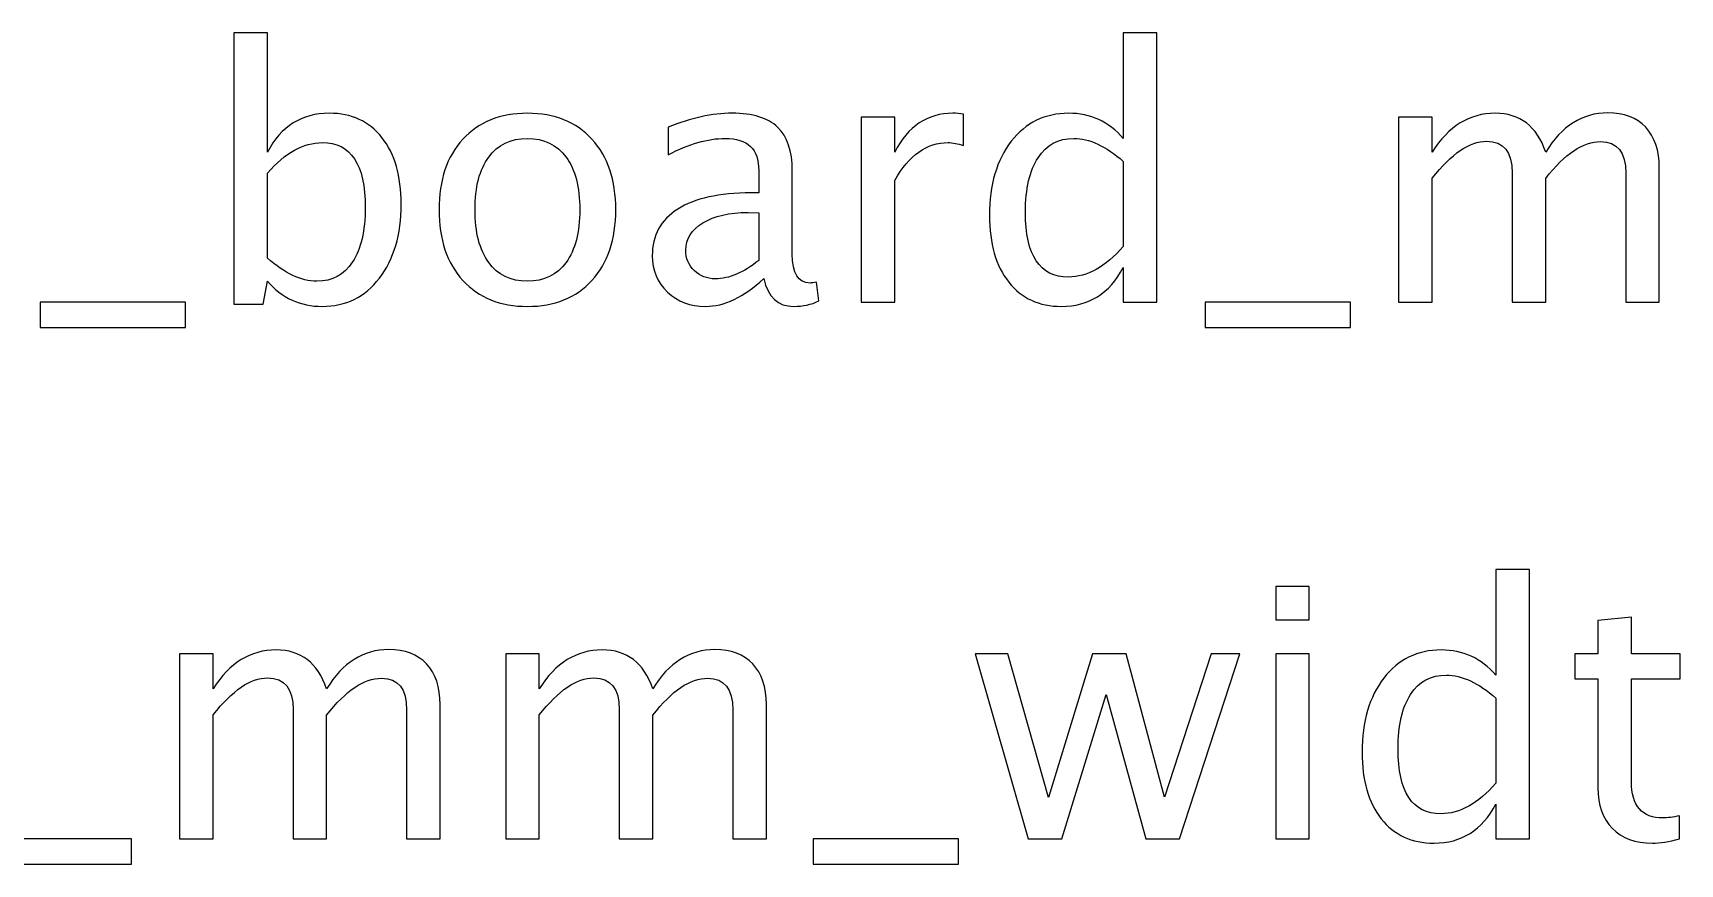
# Model space of a CAD drawing. Header units: centimetres. Extents: x -32.9 to 32.9, y -27.7 to 43.3.
# Drawn here: x -2.75 to 3.24, y 33.63 to 36.65 of the extents above; entities that cross this region are included whole.
import ezdxf

# ---------------------------------------------------------------- set-up
doc = ezdxf.new("R2010")
doc.units = ezdxf.units.CM
doc.header["$MEASUREMENT"] = 0
doc.layers.add('Layer 1', color=7, linetype='Continuous')

msp = doc.modelspace()

# ---------------------------------------------------------------- linework, layer by layer
at = {"layer": 'Layer 1'}
for points, knots in [([(-2.0177, 35.66282), (-2.0177, 35.66282), (-2.0177, 36.64961), (-2.0177, 36.64961), (-2.0177, 36.64961), (-2.0177, 36.64961), (-1.89578, 36.64961), (-1.89578, 36.64961), (-1.89578, 36.64961), (-1.89578, 36.64961), (-1.89578, 36.21633), (-1.89578, 36.21633), (-1.89578, 36.21633), (-1.84583, 36.31052), (-1.77068, 36.35751), (-1.67057, 36.35751), (-1.67057, 36.35751), (-1.5895, 36.35751), (-1.52579, 36.32809), (-1.47922, 36.26903), (-1.47922, 36.26903), (-1.43265, 36.20998), (-1.40937, 36.12933), (-1.40937, 36.0271), (-1.40937, 36.0271), (-1.40937, 35.91576), (-1.43583, 35.8258), (-1.48853, 35.75765), (-1.48853, 35.75765), (-1.54124, 35.68928), (-1.61066, 35.6552), (-1.6966, 35.6552), (-1.6966, 35.6552), (-1.7764, 35.6552), (-1.84286, 35.68568), (-1.89578, 35.74685), (-1.89578, 35.74685), (-1.89578, 35.74685), (-1.9106, 35.66282), (-1.9106, 35.66282), (-1.9106, 35.66282), (-1.9106, 35.66282), (-2.0177, 35.66282), (-2.0177, 35.66282)], [0, 0, 0, 0, 0.0833333, 0.0833333, 0.0833333, 0.0833333, 0.1666667, 0.1666667, 0.1666667, 0.1666667, 0.25, 0.25, 0.25, 0.25, 0.3333333, 0.3333333, 0.3333333, 0.3333333, 0.4166667, 0.4166667, 0.4166667, 0.4166667, 0.5, 0.5, 0.5, 0.5, 0.5833333, 0.5833333, 0.5833333, 0.5833333, 0.6666667, 0.6666667, 0.6666667, 0.6666667, 0.75, 0.75, 0.75, 0.75, 0.8333333, 0.8333333, 0.8333333, 0.8333333, 1, 1, 1, 1]), ([(1.21571, 35.67044), (1.21571, 35.67044), (1.21571, 35.79681), (1.21571, 35.79681), (1.21571, 35.79681), (1.16597, 35.7024), (1.09104, 35.6552), (0.99092, 35.6552), (0.99092, 35.6552), (0.90964, 35.6552), (0.84572, 35.68462), (0.79915, 35.74368), (0.79915, 35.74368), (0.75258, 35.80273), (0.7293, 35.88338), (0.7293, 35.98561), (0.7293, 35.98561), (0.7293, 36.09737), (0.75576, 36.18733), (0.80846, 36.25549), (0.80846, 36.25549), (0.86138, 36.32343), (0.93081, 36.35751), (1.01696, 36.35751), (1.01696, 36.35751), (1.09675, 36.35751), (1.16322, 36.32703), (1.21571, 36.26586), (1.21571, 36.26586), (1.21571, 36.26586), (1.21571, 36.64961), (1.21571, 36.64961), (1.21571, 36.64961), (1.21571, 36.64961), (1.33763, 36.64961), (1.33763, 36.64961), (1.33763, 36.64961), (1.33763, 36.64961), (1.33763, 35.67044), (1.33763, 35.67044), (1.33763, 35.67044), (1.33763, 35.67044), (1.21571, 35.67044), (1.21571, 35.67044)], [0, 0, 0, 0, 0.0833333, 0.0833333, 0.0833333, 0.0833333, 0.1666667, 0.1666667, 0.1666667, 0.1666667, 0.25, 0.25, 0.25, 0.25, 0.3333333, 0.3333333, 0.3333333, 0.3333333, 0.4166667, 0.4166667, 0.4166667, 0.4166667, 0.5, 0.5, 0.5, 0.5, 0.5833333, 0.5833333, 0.5833333, 0.5833333, 0.6666667, 0.6666667, 0.6666667, 0.6666667, 0.75, 0.75, 0.75, 0.75, 0.8333333, 0.8333333, 0.8333333, 0.8333333, 1, 1, 1, 1]), ([(-0.95048, 35.6552), (-1.04933, 35.6552), (-1.12764, 35.68674), (-1.18522, 35.74982), (-1.18522, 35.74982), (-1.243, 35.81289), (-1.27179, 35.89862), (-1.27179, 36.00678), (-1.27179, 36.00678), (-1.27179, 36.11473), (-1.243, 36.20024), (-1.18522, 36.26311), (-1.18522, 36.26311), (-1.12764, 36.32597), (-1.04933, 36.35751), (-0.95048, 36.35751), (-0.95048, 36.35751), (-0.85163, 36.35751), (-0.77331, 36.32597), (-0.71574, 36.26311), (-0.71574, 36.26311), (-0.65796, 36.20024), (-0.62917, 36.11473), (-0.62917, 36.00678), (-0.62917, 36.00678), (-0.62917, 35.89862), (-0.65796, 35.81289), (-0.71574, 35.74982), (-0.71574, 35.74982), (-0.77331, 35.68674), (-0.85163, 35.6552), (-0.95048, 35.6552)], [0, 0, 0, 0, 0.1111111, 0.1111111, 0.1111111, 0.1111111, 0.2222222, 0.2222222, 0.2222222, 0.2222222, 0.3333333, 0.3333333, 0.3333333, 0.3333333, 0.4444444, 0.4444444, 0.4444444, 0.4444444, 0.5555556, 0.5555556, 0.5555556, 0.5555556, 0.6666667, 0.6666667, 0.6666667, 0.6666667, 0.7777778, 0.7777778, 0.7777778, 0.7777778, 1, 1, 1, 1]), ([(-0.09133, 35.75617), (-0.16456, 35.68886), (-0.23505, 35.6552), (-0.30278, 35.6552), (-0.30278, 35.6552), (-0.35845, 35.6552), (-0.40481, 35.67256), (-0.44142, 35.70748), (-0.44142, 35.70748), (-0.47825, 35.74241), (-0.49667, 35.78643), (-0.49667, 35.83956), (-0.49667, 35.83956), (-0.49667, 35.91301), (-0.46577, 35.96953), (-0.40396, 36.0089), (-0.40396, 36.0089), (-0.34215, 36.04827), (-0.25346, 36.06795), (-0.13789, 36.06795), (-0.13789, 36.06795), (-0.13789, 36.06795), (-0.10932, 36.06795), (-0.10932, 36.06795), (-0.10932, 36.06795), (-0.10932, 36.06795), (-0.10932, 36.14902), (-0.10932, 36.14902), (-0.10932, 36.14902), (-0.10932, 36.22712), (-0.14996, 36.26607), (-0.23145, 36.26607), (-0.23145, 36.26607), (-0.29453, 36.26607), (-0.36353, 36.24617), (-0.43825, 36.20638), (-0.43825, 36.20638), (-0.43825, 36.20638), (-0.43825, 36.30671), (-0.43825, 36.30671), (-0.43825, 36.30671), (-0.35612, 36.34058), (-0.27865, 36.35751), (-0.20605, 36.35751), (-0.20605, 36.35751), (-0.13133, 36.35751), (-0.07609, 36.34058), (-0.04074, 36.3065), (-0.04074, 36.3065), (-0.00518, 36.27242), (0.0126, 36.21993), (0.0126, 36.14902), (0.0126, 36.14902), (0.0126, 36.14902), (0.0126, 35.84485), (0.0126, 35.84485), (0.0126, 35.84485), (0.0126, 35.77522), (0.03398, 35.74029), (0.07695, 35.74029), (0.07695, 35.74029), (0.08224, 35.74029), (0.09007, 35.74114), (0.10044, 35.74283), (0.10044, 35.74283), (0.10044, 35.74283), (0.10912, 35.6751), (0.10912, 35.6751), (0.10912, 35.6751), (0.08139, 35.66176), (0.05091, 35.6552), (0.01747, 35.6552), (0.01747, 35.6552), (-0.03947, 35.6552), (-0.07566, 35.68886), (-0.09133, 35.75617)], [0, 0, 0, 0, 0.05, 0.05, 0.05, 0.05, 0.1, 0.1, 0.1, 0.1, 0.15, 0.15, 0.15, 0.15, 0.2, 0.2, 0.2, 0.2, 0.25, 0.25, 0.25, 0.25, 0.3, 0.3, 0.3, 0.3, 0.35, 0.35, 0.35, 0.35, 0.4, 0.4, 0.4, 0.4, 0.45, 0.45, 0.45, 0.45, 0.5, 0.5, 0.5, 0.5, 0.55, 0.55, 0.55, 0.55, 0.6, 0.6, 0.6, 0.6, 0.65, 0.65, 0.65, 0.65, 0.7, 0.7, 0.7, 0.7, 0.75, 0.75, 0.75, 0.75, 0.8, 0.8, 0.8, 0.8, 0.85, 0.85, 0.85, 0.85, 0.9, 0.9, 0.9, 0.9, 1, 1, 1, 1]), ([(0.263, 35.67044), (0.263, 35.67044), (0.263, 36.34354), (0.263, 36.34354), (0.263, 36.34354), (0.263, 36.34354), (0.38492, 36.34354), (0.38492, 36.34354), (0.38492, 36.34354), (0.38492, 36.34354), (0.38492, 36.21633), (0.38492, 36.21633), (0.38492, 36.21633), (0.43339, 36.31052), (0.50367, 36.35751), (0.59595, 36.35751), (0.59595, 36.35751), (0.60844, 36.35751), (0.62156, 36.35645), (0.63511, 36.35434), (0.63511, 36.35434), (0.63511, 36.35434), (0.63511, 36.24025), (0.63511, 36.24025), (0.63511, 36.24025), (0.61394, 36.24723), (0.59532, 36.25083), (0.57923, 36.25083), (0.57923, 36.25083), (0.50176, 36.25083), (0.43699, 36.20511), (0.38492, 36.11346), (0.38492, 36.11346), (0.38492, 36.11346), (0.38492, 35.67044), (0.38492, 35.67044), (0.38492, 35.67044), (0.38492, 35.67044), (0.263, 35.67044), (0.263, 35.67044)], [0, 0, 0, 0, 0.0909091, 0.0909091, 0.0909091, 0.0909091, 0.1818182, 0.1818182, 0.1818182, 0.1818182, 0.2727273, 0.2727273, 0.2727273, 0.2727273, 0.3636364, 0.3636364, 0.3636364, 0.3636364, 0.4545455, 0.4545455, 0.4545455, 0.4545455, 0.5454545, 0.5454545, 0.5454545, 0.5454545, 0.6363636, 0.6363636, 0.6363636, 0.6363636, 0.7272727, 0.7272727, 0.7272727, 0.7272727, 0.8181818, 0.8181818, 0.8181818, 0.8181818, 1, 1, 1, 1]), ([(2.21689, 35.67044), (2.21689, 35.67044), (2.21689, 36.34354), (2.21689, 36.34354), (2.21689, 36.34354), (2.21689, 36.34354), (2.33881, 36.34354), (2.33881, 36.34354), (2.33881, 36.34354), (2.33881, 36.34354), (2.33881, 36.21633), (2.33881, 36.21633), (2.33881, 36.21633), (2.39829, 36.31052), (2.47449, 36.35751), (2.56783, 36.35751), (2.56783, 36.35751), (2.65779, 36.35751), (2.71896, 36.31052), (2.75156, 36.21633), (2.75156, 36.21633), (2.80935, 36.31137), (2.8847, 36.35878), (2.9772, 36.35878), (2.9772, 36.35878), (3.03625, 36.35878), (3.08218, 36.34142), (3.11499, 36.3065), (3.11499, 36.3065), (3.1478, 36.27157), (3.16431, 36.22268), (3.16431, 36.15981), (3.16431, 36.15981), (3.16431, 36.15981), (3.16431, 35.67044), (3.16431, 35.67044), (3.16431, 35.67044), (3.16431, 35.67044), (3.04239, 35.67044), (3.04239, 35.67044), (3.04239, 35.67044), (3.04239, 35.67044), (3.04239, 36.13971), (3.04239, 36.13971), (3.04239, 36.13971), (3.04239, 36.21633), (3.01191, 36.25464), (2.95095, 36.25464), (2.95095, 36.25464), (2.88766, 36.25464), (2.8212, 36.20998), (2.75156, 36.12044), (2.75156, 36.12044), (2.75156, 36.12044), (2.75156, 35.67044), (2.75156, 35.67044), (2.75156, 35.67044), (2.75156, 35.67044), (2.62964, 35.67044), (2.62964, 35.67044), (2.62964, 35.67044), (2.62964, 35.67044), (2.62964, 36.14013), (2.62964, 36.14013), (2.62964, 36.14013), (2.62964, 36.21739), (2.59874, 36.25591), (2.53672, 36.25591), (2.53672, 36.25591), (2.47512, 36.25591), (2.40908, 36.21104), (2.33881, 36.12108), (2.33881, 36.12108), (2.33881, 36.12108), (2.33881, 35.67044), (2.33881, 35.67044), (2.33881, 35.67044), (2.33881, 35.67044), (2.21689, 35.67044), (2.21689, 35.67044)], [0, 0, 0, 0, 0.047619, 0.047619, 0.047619, 0.047619, 0.0952381, 0.0952381, 0.0952381, 0.0952381, 0.1428571, 0.1428571, 0.1428571, 0.1428571, 0.1904762, 0.1904762, 0.1904762, 0.1904762, 0.2380952, 0.2380952, 0.2380952, 0.2380952, 0.2857143, 0.2857143, 0.2857143, 0.2857143, 0.3333333, 0.3333333, 0.3333333, 0.3333333, 0.3809524, 0.3809524, 0.3809524, 0.3809524, 0.4285714, 0.4285714, 0.4285714, 0.4285714, 0.4761905, 0.4761905, 0.4761905, 0.4761905, 0.5238095, 0.5238095, 0.5238095, 0.5238095, 0.5714286, 0.5714286, 0.5714286, 0.5714286, 0.6190476, 0.6190476, 0.6190476, 0.6190476, 0.6666667, 0.6666667, 0.6666667, 0.6666667, 0.7142857, 0.7142857, 0.7142857, 0.7142857, 0.7619048, 0.7619048, 0.7619048, 0.7619048, 0.8095238, 0.8095238, 0.8095238, 0.8095238, 0.8571429, 0.8571429, 0.8571429, 0.8571429, 0.9047619, 0.9047619, 0.9047619, 0.9047619, 1, 1, 1, 1]), ([(-1.89578, 35.83088), (-1.83291, 35.77479), (-1.77301, 35.74664), (-1.71607, 35.74664), (-1.71607, 35.74664), (-1.65998, 35.74664), (-1.61659, 35.77014), (-1.58611, 35.81691), (-1.58611, 35.81691), (-1.55542, 35.86369), (-1.54018, 35.92952), (-1.54018, 36.01461), (-1.54018, 36.01461), (-1.54018, 36.17209), (-1.59225, 36.25083), (-1.69639, 36.25083), (-1.69639, 36.25083), (-1.76455, 36.25083), (-1.83101, 36.214), (-1.89578, 36.14013), (-1.89578, 36.14013), (-1.89578, 36.14013), (-1.89578, 35.83088), (-1.89578, 35.83088)], [0, 0, 0, 0, 0.1428571, 0.1428571, 0.1428571, 0.1428571, 0.2857143, 0.2857143, 0.2857143, 0.2857143, 0.4285714, 0.4285714, 0.4285714, 0.4285714, 0.5714286, 0.5714286, 0.5714286, 0.5714286, 0.7142857, 0.7142857, 0.7142857, 0.7142857, 1, 1, 1, 1]), ([(-0.95069, 35.74664), (-0.89037, 35.74664), (-0.84338, 35.76929), (-0.80993, 35.8148), (-0.80993, 35.8148), (-0.7767, 35.86009), (-0.75998, 35.92423), (-0.75998, 36.00678), (-0.75998, 36.00678), (-0.75998, 36.08912), (-0.7767, 36.15304), (-0.80993, 36.19834), (-0.80993, 36.19834), (-0.84338, 36.24342), (-0.89037, 36.26607), (-0.95069, 36.26607), (-0.95069, 36.26607), (-1.01123, 36.26607), (-1.05822, 36.24342), (-1.09124, 36.19834), (-1.09124, 36.19834), (-1.12447, 36.15304), (-1.14098, 36.08912), (-1.14098, 36.00678), (-1.14098, 36.00678), (-1.14098, 35.92423), (-1.12447, 35.86009), (-1.09124, 35.8148), (-1.09124, 35.8148), (-1.05822, 35.76929), (-1.01123, 35.74664), (-0.95069, 35.74664)], [0, 0, 0, 0, 0.1111111, 0.1111111, 0.1111111, 0.1111111, 0.2222222, 0.2222222, 0.2222222, 0.2222222, 0.3333333, 0.3333333, 0.3333333, 0.3333333, 0.4444444, 0.4444444, 0.4444444, 0.4444444, 0.5555556, 0.5555556, 0.5555556, 0.5555556, 0.6666667, 0.6666667, 0.6666667, 0.6666667, 0.7777778, 0.7777778, 0.7777778, 0.7777778, 1, 1, 1, 1]), ([(1.21571, 36.18246), (1.15242, 36.23813), (1.09252, 36.26607), (1.03579, 36.26607), (1.03579, 36.26607), (0.97991, 36.26607), (0.93673, 36.24279), (0.90604, 36.19601), (0.90604, 36.19601), (0.87535, 36.14944), (0.86011, 36.0834), (0.86011, 35.99789), (0.86011, 35.99789), (0.86011, 35.84062), (0.91218, 35.76188), (1.01653, 35.76188), (1.01653, 35.76188), (1.08427, 35.76188), (1.15073, 35.79892), (1.21571, 35.87279), (1.21571, 35.87279), (1.21571, 35.87279), (1.21571, 36.18246), (1.21571, 36.18246)], [0, 0, 0, 0, 0.1428571, 0.1428571, 0.1428571, 0.1428571, 0.2857143, 0.2857143, 0.2857143, 0.2857143, 0.4285714, 0.4285714, 0.4285714, 0.4285714, 0.5714286, 0.5714286, 0.5714286, 0.5714286, 0.7142857, 0.7142857, 0.7142857, 0.7142857, 1, 1, 1, 1]), ([(-0.10932, 35.82263), (-0.10932, 35.82263), (-0.10932, 35.99556), (-0.10932, 35.99556), (-0.10932, 35.99556), (-0.10932, 35.99556), (-0.14848, 35.99683), (-0.14848, 35.99683), (-0.14848, 35.99683), (-0.21621, 35.99683), (-0.27082, 35.98434), (-0.31252, 35.95937), (-0.31252, 35.95937), (-0.35401, 35.93418), (-0.37475, 35.90095), (-0.37475, 35.85946), (-0.37475, 35.85946), (-0.37475, 35.83046), (-0.36438, 35.80591), (-0.34385, 35.7858), (-0.34385, 35.7858), (-0.3231, 35.76569), (-0.29791, 35.75553), (-0.26807, 35.75553), (-0.26807, 35.75553), (-0.21727, 35.75553), (-0.16435, 35.77797), (-0.10932, 35.82263)], [0, 0, 0, 0, 0.125, 0.125, 0.125, 0.125, 0.25, 0.25, 0.25, 0.25, 0.375, 0.375, 0.375, 0.375, 0.5, 0.5, 0.5, 0.5, 0.625, 0.625, 0.625, 0.625, 0.75, 0.75, 0.75, 0.75, 1, 1, 1, 1]), ([(-2.72128, 35.579), (-2.72128, 35.579), (-2.72128, 35.67044), (-2.72128, 35.67044), (-2.72128, 35.67044), (-2.72128, 35.67044), (-2.19296, 35.67044), (-2.19296, 35.67044), (-2.19296, 35.67044), (-2.19296, 35.67044), (-2.19296, 35.579), (-2.19296, 35.579), (-2.19296, 35.579), (-2.19296, 35.579), (-2.72128, 35.579), (-2.72128, 35.579)], [0, 0, 0, 0, 0.2, 0.2, 0.2, 0.2, 0.4, 0.4, 0.4, 0.4, 0.6, 0.6, 0.6, 0.6, 1, 1, 1, 1]), ([(1.51331, 35.579), (1.51331, 35.579), (1.51331, 35.67044), (1.51331, 35.67044), (1.51331, 35.67044), (1.51331, 35.67044), (2.04163, 35.67044), (2.04163, 35.67044), (2.04163, 35.67044), (2.04163, 35.67044), (2.04163, 35.579), (2.04163, 35.579), (2.04163, 35.579), (2.04163, 35.579), (1.51331, 35.579), (1.51331, 35.579)], [0, 0, 0, 0, 0.2, 0.2, 0.2, 0.2, 0.4, 0.4, 0.4, 0.4, 0.6, 0.6, 0.6, 0.6, 1, 1, 1, 1]), ([(2.57016, 33.71887), (2.57016, 33.71887), (2.57016, 33.84524), (2.57016, 33.84524), (2.57016, 33.84524), (2.52042, 33.75083), (2.44549, 33.70363), (2.34537, 33.70363), (2.34537, 33.70363), (2.26409, 33.70363), (2.20017, 33.73305), (2.1536, 33.79211), (2.1536, 33.79211), (2.10703, 33.85116), (2.08375, 33.93181), (2.08375, 34.03404), (2.08375, 34.03404), (2.08375, 34.1458), (2.11021, 34.23576), (2.16291, 34.30392), (2.16291, 34.30392), (2.21583, 34.37186), (2.28526, 34.40594), (2.37141, 34.40594), (2.37141, 34.40594), (2.4512, 34.40594), (2.51767, 34.37546), (2.57016, 34.31429), (2.57016, 34.31429), (2.57016, 34.31429), (2.57016, 34.69804), (2.57016, 34.69804), (2.57016, 34.69804), (2.57016, 34.69804), (2.69208, 34.69804), (2.69208, 34.69804), (2.69208, 34.69804), (2.69208, 34.69804), (2.69208, 33.71887), (2.69208, 33.71887), (2.69208, 33.71887), (2.69208, 33.71887), (2.57016, 33.71887), (2.57016, 33.71887)], [0, 0, 0, 0, 0.0833333, 0.0833333, 0.0833333, 0.0833333, 0.1666667, 0.1666667, 0.1666667, 0.1666667, 0.25, 0.25, 0.25, 0.25, 0.3333333, 0.3333333, 0.3333333, 0.3333333, 0.4166667, 0.4166667, 0.4166667, 0.4166667, 0.5, 0.5, 0.5, 0.5, 0.5833333, 0.5833333, 0.5833333, 0.5833333, 0.6666667, 0.6666667, 0.6666667, 0.6666667, 0.75, 0.75, 0.75, 0.75, 0.8333333, 0.8333333, 0.8333333, 0.8333333, 1, 1, 1, 1]), ([(1.77006, 34.51516), (1.77006, 34.51516), (1.77006, 34.63708), (1.77006, 34.63708), (1.77006, 34.63708), (1.77006, 34.63708), (1.89198, 34.63708), (1.89198, 34.63708), (1.89198, 34.63708), (1.89198, 34.63708), (1.89198, 34.51516), (1.89198, 34.51516), (1.89198, 34.51516), (1.89198, 34.51516), (1.77006, 34.51516), (1.77006, 34.51516)], [0, 0, 0, 0, 0.2, 0.2, 0.2, 0.2, 0.4, 0.4, 0.4, 0.4, 0.6, 0.6, 0.6, 0.6, 1, 1, 1, 1]), ([(3.23733, 33.71908), (3.19965, 33.70871), (3.16685, 33.70363), (3.13912, 33.70363), (3.13912, 33.70363), (3.07689, 33.70363), (3.02842, 33.72141), (2.9937, 33.75697), (2.9937, 33.75697), (2.95878, 33.79253), (2.94142, 33.84185), (2.94142, 33.90514), (2.94142, 33.90514), (2.94142, 33.90514), (2.94142, 34.30053), (2.94142, 34.30053), (2.94142, 34.30053), (2.94142, 34.30053), (2.85718, 34.30053), (2.85718, 34.30053), (2.85718, 34.30053), (2.85718, 34.30053), (2.85718, 34.39197), (2.85718, 34.39197), (2.85718, 34.39197), (2.85718, 34.39197), (2.94142, 34.39197), (2.94142, 34.39197), (2.94142, 34.39197), (2.94142, 34.39197), (2.94142, 34.51368), (2.94142, 34.51368), (2.94142, 34.51368), (2.94142, 34.51368), (3.06334, 34.52532), (3.06334, 34.52532), (3.06334, 34.52532), (3.06334, 34.52532), (3.06334, 34.39197), (3.06334, 34.39197), (3.06334, 34.39197), (3.06334, 34.39197), (3.23987, 34.39197), (3.23987, 34.39197), (3.23987, 34.39197), (3.23987, 34.39197), (3.23987, 34.30053), (3.23987, 34.30053), (3.23987, 34.30053), (3.23987, 34.30053), (3.06334, 34.30053), (3.06334, 34.30053), (3.06334, 34.30053), (3.06334, 34.30053), (3.06334, 33.92715), (3.06334, 33.92715), (3.06334, 33.92715), (3.06334, 33.8391), (3.10165, 33.79507), (3.17806, 33.79507), (3.17806, 33.79507), (3.19436, 33.79507), (3.21405, 33.79782), (3.23733, 33.80311), (3.23733, 33.80311), (3.23733, 33.80311), (3.23733, 33.71908), (3.23733, 33.71908)], [0, 0, 0, 0, 0.0555556, 0.0555556, 0.0555556, 0.0555556, 0.1111111, 0.1111111, 0.1111111, 0.1111111, 0.1666667, 0.1666667, 0.1666667, 0.1666667, 0.2222222, 0.2222222, 0.2222222, 0.2222222, 0.2777778, 0.2777778, 0.2777778, 0.2777778, 0.3333333, 0.3333333, 0.3333333, 0.3333333, 0.3888889, 0.3888889, 0.3888889, 0.3888889, 0.4444444, 0.4444444, 0.4444444, 0.4444444, 0.5, 0.5, 0.5, 0.5, 0.5555556, 0.5555556, 0.5555556, 0.5555556, 0.6111111, 0.6111111, 0.6111111, 0.6111111, 0.6666667, 0.6666667, 0.6666667, 0.6666667, 0.7222222, 0.7222222, 0.7222222, 0.7222222, 0.7777778, 0.7777778, 0.7777778, 0.7777778, 0.8333333, 0.8333333, 0.8333333, 0.8333333, 0.8888889, 0.8888889, 0.8888889, 0.8888889, 1, 1, 1, 1]), ([(-2.215, 33.71887), (-2.215, 33.71887), (-2.215, 34.39197), (-2.215, 34.39197), (-2.215, 34.39197), (-2.215, 34.39197), (-2.09308, 34.39197), (-2.09308, 34.39197), (-2.09308, 34.39197), (-2.09308, 34.39197), (-2.09308, 34.26476), (-2.09308, 34.26476), (-2.09308, 34.26476), (-2.0336, 34.35895), (-1.9574, 34.40594), (-1.86406, 34.40594), (-1.86406, 34.40594), (-1.7741, 34.40594), (-1.71293, 34.35895), (-1.68033, 34.26476), (-1.68033, 34.26476), (-1.62254, 34.3598), (-1.54719, 34.40721), (-1.45469, 34.40721), (-1.45469, 34.40721), (-1.39564, 34.40721), (-1.34971, 34.38985), (-1.3169, 34.35493), (-1.3169, 34.35493), (-1.28409, 34.32), (-1.26758, 34.27111), (-1.26758, 34.20824), (-1.26758, 34.20824), (-1.26758, 34.20824), (-1.26758, 33.71887), (-1.26758, 33.71887), (-1.26758, 33.71887), (-1.26758, 33.71887), (-1.3895, 33.71887), (-1.3895, 33.71887), (-1.3895, 33.71887), (-1.3895, 33.71887), (-1.3895, 34.18814), (-1.3895, 34.18814), (-1.3895, 34.18814), (-1.3895, 34.26476), (-1.41998, 34.30307), (-1.48094, 34.30307), (-1.48094, 34.30307), (-1.54423, 34.30307), (-1.61069, 34.25841), (-1.68033, 34.16887), (-1.68033, 34.16887), (-1.68033, 34.16887), (-1.68033, 33.71887), (-1.68033, 33.71887), (-1.68033, 33.71887), (-1.68033, 33.71887), (-1.80225, 33.71887), (-1.80225, 33.71887), (-1.80225, 33.71887), (-1.80225, 33.71887), (-1.80225, 34.18856), (-1.80225, 34.18856), (-1.80225, 34.18856), (-1.80225, 34.26582), (-1.83315, 34.30434), (-1.89517, 34.30434), (-1.89517, 34.30434), (-1.95677, 34.30434), (-2.02281, 34.25947), (-2.09308, 34.16951), (-2.09308, 34.16951), (-2.09308, 34.16951), (-2.09308, 33.71887), (-2.09308, 33.71887), (-2.09308, 33.71887), (-2.09308, 33.71887), (-2.215, 33.71887), (-2.215, 33.71887)], [0, 0, 0, 0, 0.047619, 0.047619, 0.047619, 0.047619, 0.0952381, 0.0952381, 0.0952381, 0.0952381, 0.1428571, 0.1428571, 0.1428571, 0.1428571, 0.1904762, 0.1904762, 0.1904762, 0.1904762, 0.2380952, 0.2380952, 0.2380952, 0.2380952, 0.2857143, 0.2857143, 0.2857143, 0.2857143, 0.3333333, 0.3333333, 0.3333333, 0.3333333, 0.3809524, 0.3809524, 0.3809524, 0.3809524, 0.4285714, 0.4285714, 0.4285714, 0.4285714, 0.4761905, 0.4761905, 0.4761905, 0.4761905, 0.5238095, 0.5238095, 0.5238095, 0.5238095, 0.5714286, 0.5714286, 0.5714286, 0.5714286, 0.6190476, 0.6190476, 0.6190476, 0.6190476, 0.6666667, 0.6666667, 0.6666667, 0.6666667, 0.7142857, 0.7142857, 0.7142857, 0.7142857, 0.7619048, 0.7619048, 0.7619048, 0.7619048, 0.8095238, 0.8095238, 0.8095238, 0.8095238, 0.8571429, 0.8571429, 0.8571429, 0.8571429, 0.9047619, 0.9047619, 0.9047619, 0.9047619, 1, 1, 1, 1]), ([(-1.02924, 33.71887), (-1.02924, 33.71887), (-1.02924, 34.39197), (-1.02924, 34.39197), (-1.02924, 34.39197), (-1.02924, 34.39197), (-0.90732, 34.39197), (-0.90732, 34.39197), (-0.90732, 34.39197), (-0.90732, 34.39197), (-0.90732, 34.26476), (-0.90732, 34.26476), (-0.90732, 34.26476), (-0.84784, 34.35895), (-0.77164, 34.40594), (-0.6783, 34.40594), (-0.6783, 34.40594), (-0.58834, 34.40594), (-0.52717, 34.35895), (-0.49457, 34.26476), (-0.49457, 34.26476), (-0.43678, 34.3598), (-0.36143, 34.40721), (-0.26893, 34.40721), (-0.26893, 34.40721), (-0.20988, 34.40721), (-0.16395, 34.38985), (-0.13114, 34.35493), (-0.13114, 34.35493), (-0.09833, 34.32), (-0.08182, 34.27111), (-0.08182, 34.20824), (-0.08182, 34.20824), (-0.08182, 34.20824), (-0.08182, 33.71887), (-0.08182, 33.71887), (-0.08182, 33.71887), (-0.08182, 33.71887), (-0.20374, 33.71887), (-0.20374, 33.71887), (-0.20374, 33.71887), (-0.20374, 33.71887), (-0.20374, 34.18814), (-0.20374, 34.18814), (-0.20374, 34.18814), (-0.20374, 34.26476), (-0.23422, 34.30307), (-0.29518, 34.30307), (-0.29518, 34.30307), (-0.35847, 34.30307), (-0.42493, 34.25841), (-0.49457, 34.16887), (-0.49457, 34.16887), (-0.49457, 34.16887), (-0.49457, 33.71887), (-0.49457, 33.71887), (-0.49457, 33.71887), (-0.49457, 33.71887), (-0.61649, 33.71887), (-0.61649, 33.71887), (-0.61649, 33.71887), (-0.61649, 33.71887), (-0.61649, 34.18856), (-0.61649, 34.18856), (-0.61649, 34.18856), (-0.61649, 34.26582), (-0.64739, 34.30434), (-0.70941, 34.30434), (-0.70941, 34.30434), (-0.77101, 34.30434), (-0.83705, 34.25947), (-0.90732, 34.16951), (-0.90732, 34.16951), (-0.90732, 34.16951), (-0.90732, 33.71887), (-0.90732, 33.71887), (-0.90732, 33.71887), (-0.90732, 33.71887), (-1.02924, 33.71887), (-1.02924, 33.71887)], [0, 0, 0, 0, 0.047619, 0.047619, 0.047619, 0.047619, 0.0952381, 0.0952381, 0.0952381, 0.0952381, 0.1428571, 0.1428571, 0.1428571, 0.1428571, 0.1904762, 0.1904762, 0.1904762, 0.1904762, 0.2380952, 0.2380952, 0.2380952, 0.2380952, 0.2857143, 0.2857143, 0.2857143, 0.2857143, 0.3333333, 0.3333333, 0.3333333, 0.3333333, 0.3809524, 0.3809524, 0.3809524, 0.3809524, 0.4285714, 0.4285714, 0.4285714, 0.4285714, 0.4761905, 0.4761905, 0.4761905, 0.4761905, 0.5238095, 0.5238095, 0.5238095, 0.5238095, 0.5714286, 0.5714286, 0.5714286, 0.5714286, 0.6190476, 0.6190476, 0.6190476, 0.6190476, 0.6666667, 0.6666667, 0.6666667, 0.6666667, 0.7142857, 0.7142857, 0.7142857, 0.7142857, 0.7619048, 0.7619048, 0.7619048, 0.7619048, 0.8095238, 0.8095238, 0.8095238, 0.8095238, 0.8571429, 0.8571429, 0.8571429, 0.8571429, 0.9047619, 0.9047619, 0.9047619, 0.9047619, 1, 1, 1, 1]), ([(0.87026, 33.71887), (0.87026, 33.71887), (0.67722, 34.39197), (0.67722, 34.39197), (0.67722, 34.39197), (0.67722, 34.39197), (0.79618, 34.39197), (0.79618, 34.39197), (0.79618, 34.39197), (0.79618, 34.39197), (0.94413, 33.86937), (0.94413, 33.86937), (0.94413, 33.86937), (0.94413, 33.86937), (1.10373, 34.39197), (1.10373, 34.39197), (1.10373, 34.39197), (1.10373, 34.39197), (1.22565, 34.39197), (1.22565, 34.39197), (1.22565, 34.39197), (1.22565, 34.39197), (1.36598, 33.87021), (1.36598, 33.87021), (1.36598, 33.87021), (1.36598, 33.87021), (1.53574, 34.39197), (1.53574, 34.39197), (1.53574, 34.39197), (1.53574, 34.39197), (1.63988, 34.39197), (1.63988, 34.39197), (1.63988, 34.39197), (1.63988, 34.39197), (1.42017, 33.71887), (1.42017, 33.71887), (1.42017, 33.71887), (1.42017, 33.71887), (1.29825, 33.71887), (1.29825, 33.71887), (1.29825, 33.71887), (1.29825, 33.71887), (1.15389, 34.2438), (1.15389, 34.2438), (1.15389, 34.2438), (1.15389, 34.2438), (0.99218, 33.71887), (0.99218, 33.71887), (0.99218, 33.71887), (0.99218, 33.71887), (0.87026, 33.71887), (0.87026, 33.71887)], [0, 0, 0, 0, 0.0714286, 0.0714286, 0.0714286, 0.0714286, 0.1428571, 0.1428571, 0.1428571, 0.1428571, 0.2142857, 0.2142857, 0.2142857, 0.2142857, 0.2857143, 0.2857143, 0.2857143, 0.2857143, 0.3571429, 0.3571429, 0.3571429, 0.3571429, 0.4285714, 0.4285714, 0.4285714, 0.4285714, 0.5, 0.5, 0.5, 0.5, 0.5714286, 0.5714286, 0.5714286, 0.5714286, 0.6428571, 0.6428571, 0.6428571, 0.6428571, 0.7142857, 0.7142857, 0.7142857, 0.7142857, 0.7857143, 0.7857143, 0.7857143, 0.7857143, 0.8571429, 0.8571429, 0.8571429, 0.8571429, 1, 1, 1, 1]), ([(1.77006, 33.71887), (1.77006, 33.71887), (1.77006, 34.39197), (1.77006, 34.39197), (1.77006, 34.39197), (1.77006, 34.39197), (1.89198, 34.39197), (1.89198, 34.39197), (1.89198, 34.39197), (1.89198, 34.39197), (1.89198, 33.71887), (1.89198, 33.71887), (1.89198, 33.71887), (1.89198, 33.71887), (1.77006, 33.71887), (1.77006, 33.71887)], [0, 0, 0, 0, 0.2, 0.2, 0.2, 0.2, 0.4, 0.4, 0.4, 0.4, 0.6, 0.6, 0.6, 0.6, 1, 1, 1, 1]), ([(2.57016, 34.23089), (2.50687, 34.28656), (2.44697, 34.3145), (2.39024, 34.3145), (2.39024, 34.3145), (2.33436, 34.3145), (2.29118, 34.29122), (2.26049, 34.24444), (2.26049, 34.24444), (2.2298, 34.19787), (2.21456, 34.13183), (2.21456, 34.04632), (2.21456, 34.04632), (2.21456, 33.88905), (2.26663, 33.81031), (2.37098, 33.81031), (2.37098, 33.81031), (2.43872, 33.81031), (2.50518, 33.84735), (2.57016, 33.92122), (2.57016, 33.92122), (2.57016, 33.92122), (2.57016, 34.23089), (2.57016, 34.23089)], [0, 0, 0, 0, 0.1428571, 0.1428571, 0.1428571, 0.1428571, 0.2857143, 0.2857143, 0.2857143, 0.2857143, 0.4285714, 0.4285714, 0.4285714, 0.4285714, 0.5714286, 0.5714286, 0.5714286, 0.5714286, 0.7142857, 0.7142857, 0.7142857, 0.7142857, 1, 1, 1, 1]), ([(-2.91858, 33.62743), (-2.91858, 33.62743), (-2.91858, 33.71887), (-2.91858, 33.71887), (-2.91858, 33.71887), (-2.91858, 33.71887), (-2.39026, 33.71887), (-2.39026, 33.71887), (-2.39026, 33.71887), (-2.39026, 33.71887), (-2.39026, 33.62743), (-2.39026, 33.62743), (-2.39026, 33.62743), (-2.39026, 33.62743), (-2.91858, 33.62743), (-2.91858, 33.62743)], [0, 0, 0, 0, 0.2, 0.2, 0.2, 0.2, 0.4, 0.4, 0.4, 0.4, 0.6, 0.6, 0.6, 0.6, 1, 1, 1, 1]), ([(0.08794, 33.62743), (0.08794, 33.62743), (0.08794, 33.71887), (0.08794, 33.71887), (0.08794, 33.71887), (0.08794, 33.71887), (0.61626, 33.71887), (0.61626, 33.71887), (0.61626, 33.71887), (0.61626, 33.71887), (0.61626, 33.62743), (0.61626, 33.62743), (0.61626, 33.62743), (0.61626, 33.62743), (0.08794, 33.62743), (0.08794, 33.62743)], [0, 0, 0, 0, 0.2, 0.2, 0.2, 0.2, 0.4, 0.4, 0.4, 0.4, 0.6, 0.6, 0.6, 0.6, 1, 1, 1, 1])]:
    msp.add_open_spline(points, degree=3, knots=knots, dxfattribs=at)

doc.saveas('drawing.dxf')
